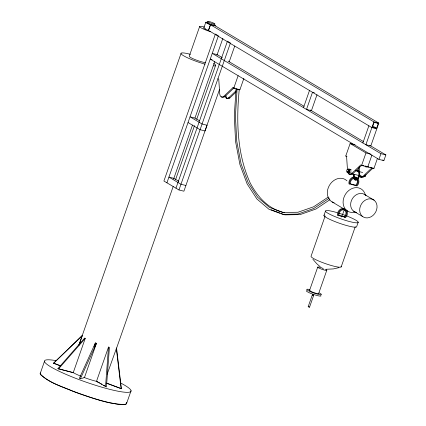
<?xml version="1.0" encoding="UTF-8"?>
<svg xmlns="http://www.w3.org/2000/svg" width="426" height="426" viewBox="0 0 426 426"><rect width="100%" height="100%" fill="white"/><g stroke="black" fill="none" stroke-linecap="round" stroke-linejoin="round"><path stroke-width="0.64" d="M313.259 295.117L313.669 295.372L309.532 307.178L308.77 307.008L308.184 306.688L312.322 294.877L312.908 294.989M309.532 307.178L309.122 306.928M312.322 294.877L313.669 295.372M329.33 198.122L313.776 208.49L297.875 214.081L282.736 214.331L268.907 209.23L256.889 198.963L247.112 183.899L239.929 164.585L235.605 141.72L234.289 116.128L236.036 88.73L237.058 89.338L235.408 116.202L236.755 141.288L241.041 163.696L248.118 182.616L257.73 197.371L269.53 207.441L283.104 212.462L297.96 212.249L313.563 206.812L328.27 197.073M238.193 89.263L239.215 89.875C236.196 121.218 237.032 154.026 250.27 183.148C257.789 197.1 268.556 209.283 284.643 212.771M105.531 386.739L108.497 347.083L109.418 347.312L106.452 386.968L96.489 381.361L108.497 347.083M131.059 390.738L126.724 403.113L125.532 404.434C107.437 404.604 90.216 397 73.277 391.441C62.111 386.206 48.623 383.155 40.129 373.762L44.464 361.392M78.932 344.996L181.002 53.532M78.869 345.358L82.362 335.384L53.516 363.266L60.732 366.009M73.24 372.649L85.243 338.372L84.678 338.036L57.893 368.639L73.24 372.649L57.893 368.639M199.64 26.55L189.24 56.243A9.548 1.31 19.3 0 0 195.246 59.661A9.548 1.31 19.3 0 0 205.465 62.691M203.814 27.951L205.811 22.237M94.087 346.652L95.397 342.909L96.452 343.308L84.444 377.59L80.386 378.789L79.332 378.389L95.397 342.909M208.452 30.422L210.513 24.724L208.452 30.422L371.882 127.587L376.808 128.812M166.923 182.807L218.394 35.821L215.386 34.032L163.909 181.018L178.973 189.969L183.899 191.199L219.534 89.439M173.611 179.005L192.525 124.988M194.948 118.077L214.741 61.546M216.946 55.263L222.883 38.303M107.134 374.284L116.554 348.031L121.389 388.709L106.101 383.075M116.431 348.569L173.185 186.503M175.603 179.591L194.522 125.569M196.721 119.291L215.641 65.269M175.959 188.18L227.436 41.194L230.445 42.989L178.973 189.969M229.215 61.802L234.715 46.099M243.858 78.459L239.923 89.694L233.757 88.161L238.129 75.679M303.488 107.634L309.489 90.493M317.003 94.737L311.427 110.648L306.502 109.423L312.503 92.288L314.351 92.746M323.941 215.492L325.469 211.131M347.462 169.495L346.588 156.507L345.763 156.012L350.135 143.53L355.066 144.755M325.139 216.009L311.076 256.17A15.996 2.199 19.3 0 0 326.742 264.072A15.996 2.199 19.3 0 0 341.018 266.245M347.126 169.505L346.615 170.964L347.025 172.093L347.802 172.285L348.729 171.955L349.24 170.491L348.825 169.362L347.126 169.505L347.904 169.697M347.025 172.093L347.951 171.758L348.463 170.299L348.053 169.17M309.548 290.441L317.7 267.161M362.867 142.939L368.868 125.798M210.455 24.708L373.884 121.873L365.881 144.728L370.806 145.953L378.81 123.103L215.38 25.933A5.309 0.73 19.3 0 0 214.805 24.969M341.492 216.53L341.62 216.168M341.727 216.988L344.586 208.831M352.936 184.99L353.058 184.628M377.425 158.509L373.927 168.494L361.594 165.426L365.966 152.945L350.135 143.53M318.643 293.519L326.795 270.238M378.293 123.433L374.097 122.39L372.393 127.257L376.589 128.301L378.293 123.433L377.154 122.752M371.914 155.101L367.76 166.96L366.93 166.465L366.046 167.301M364.528 176.444L365.455 176.114L365.966 174.649M341.178 266.905L355.247 226.744M369.8 145.357L385.871 154.91L383.869 160.623L378.943 159.399L380.94 153.685L212.244 53.388L217.169 54.613L222.319 57.67M358.207 222.223L356.679 226.584A17.328 2.38 19.3 0 1 338.585 222.952A17.328 2.38 19.3 0 1 324.394 214.992M80.386 378.789L96.452 343.308M356.876 186.082L358 184.724A5.389 4.414 -59.3 0 0 355.987 177.402A5.389 4.414 -59.3 0 0 349.581 182.626L349.65 184.288L348.99 183.899L348.926 182.237A5.389 4.414 -59.3 0 1 351.998 177.567A5.389 4.414 -59.3 0 1 356.759 177.727M58.458 368.975L85.243 338.372M40.129 373.762L40.465 373.394M53.516 363.266L82.617 335.31M217.92 78.746L218.751 79.241L219.752 94.178A5.533 3.083 -76 0 0 223.613 96.473L232.926 87.671L234.838 88.145M221.153 96.84L222.218 97.107A5.533 3.083 -76 0 0 224.678 96.734L233.991 87.932M225.13 96.601A5.533 3.083 -76 0 0 228.714 97.74L236.201 90.663M228.714 97.74L229.779 98.001L236.297 91.84M347.872 172.599A5.533 3.083 -76 0 0 351.45 173.733L360.763 164.931L361.594 165.426M348.99 174.106L350.055 174.367A5.533 3.083 -76 0 0 352.515 174L361.828 165.197L363.745 165.677M359.613 176.311A5.533 3.083 -76 0 0 362.718 176.534L372.031 167.737L370.119 167.258M362.718 176.534L363.783 176.801L373.096 167.998L373.927 168.494M329.873 199.73L315.932 209.028L300.032 214.619L284.893 214.864L281.282 213.532M338.936 267.64L333.409 268.918L326.337 269.264M308.184 306.688L308.6 306.747M356.567 212.494L353.33 212.436A12.998 10.645 -59.3 0 1 343.09 202.547A12.998 10.645 -59.3 0 1 352.701 188.271A12.998 10.645 -59.3 0 1 365.284 194.682M212.089 59.56L210.247 59.102L378.943 159.399M373.884 121.873L378.81 123.103M237.058 89.338L239.215 89.875M223.613 96.473L224.678 96.734M226.254 98.108L227.319 98.374M380.94 153.685L385.871 154.91M365.966 152.945L370.897 154.169M345.763 156.012L346.993 156.321M365.018 165.991L368.841 166.944M349.331 169.17L350.603 169.484M355.683 170.751L362.67 172.487M348.463 170.299L349.24 170.491M347.951 171.758L348.729 171.955M364.677 175.922L365.455 176.114M348.676 172.94L349.943 173.26M351.849 173.733L362.009 176.257M351.45 173.733L352.515 174M360.258 176.907L361.323 177.168M350.385 183.851L356.322 185.555A4.446 3.642 -59.3 0 0 357.696 179.926A4.446 3.642 -59.3 0 0 352.93 178.744A4.446 3.642 -59.3 0 0 350.454 184.096L356.322 185.555M338.942 215.391L344.879 217.095A4.446 3.642 -59.3 0 0 346.253 211.466A4.446 3.642 -59.3 0 0 341.487 210.279A4.446 3.642 -59.3 0 0 339.011 215.636L344.879 217.095M185.901 185.486L180.975 184.261L168.925 177.094L173.851 178.318L178.782 181.252M96.489 381.361L99.673 382.937M312.844 294.994L312.466 294.946L313.36 295.191M210.513 24.724L210.039 24.559A5.309 0.73 19.3 0 1 206.844 22.221M208.511 30.438L208.042 30.273A5.309 0.73 19.3 0 1 204.171 27.876M271.064 209.762L280.079 213.091M106.953 383.224L121.389 388.709M53.772 363.192L60.386 365.705M372.59 125.92L376.589 128.301M228.038 61.072L304.095 106.292M310.384 110.03L363.564 141.65M382.724 159.942L383.869 160.623M239.093 89.204L239.923 89.694M232.926 87.671L233.757 88.161M352.733 184.437L353.388 184.825M365.071 194.815L374.103 200.188A9.995 8.19 -59.3 0 1 371.163 216.738A9.995 8.19 -59.3 0 1 359.837 208.149A9.995 8.19 -59.3 0 1 374.103 200.188M353.596 211.158L362.632 216.53M199.395 120.691L195.012 118.087L190.087 116.862L202.137 124.025L207.063 125.249L205.06 130.963L200.135 129.738L188.084 122.576M332.072 201.897L347.84 211.275M344.778 217.233L345.433 217.622L346.562 216.259A5.389 4.414 -59.3 0 0 346.365 210.023M341.29 215.971L341.945 216.365M100.802 383.608L101.931 384.279M103.63 385.285L104.759 385.956M322.391 268.316L323.51 269.014M320.251 266.777L316.678 263.63L312.897 259.242M363.618 176.641L363.644 176.662A1.922 1.07 -76 0 0 365.215 175.358M350.864 169.569L351.067 169.74A1.922 1.07 -76 0 1 351.237 170.043M126.724 403.113L126.336 402.597L126.421 403.981C121.09 405.744 115.462 403.55 110.126 402.842C99.29 400.323 88.672 396.979 78.192 393.262C65.348 387.937 51.237 383.911 40.545 374.672L40.438 372.894M116.298 348.106L121.138 388.784M359.4 166.715L359.752 171.912M358.431 167.855L358.649 171.098M97.74 381.664A18.334 2.519 19.3 0 1 83.943 377.399M80.924 376.222A18.334 2.519 19.3 0 1 72.676 372.313M120.606 382.979A45.838 6.299 19.3 0 1 117.081 391.025A45.838 6.299 19.3 0 1 56.882 370.157A45.838 6.299 19.3 0 1 56.376 360.71M213.66 63.415A18.334 2.519 19.3 0 1 213.538 65.892M205.055 64.166A18.334 2.519 19.3 0 1 182.621 55.146A18.334 2.519 19.3 0 1 190.411 54.315M363.783 176.801A5.533 3.083 -76 0 1 360.204 175.666M347.999 172.376A1.922 1.07 -76 0 0 348.175 172.679L348.404 172.871A1.922 1.07 -76 0 0 349.884 171.8A1.922 1.07 -76 0 0 349.837 169.436L349.602 169.239A1.922 1.07 -76 0 0 348.745 169.415M343.356 208.458A5.389 4.414 -59.3 0 0 337.483 213.772L337.552 215.434L338.207 215.828L338.137 214.166A5.389 4.414 -59.3 0 1 344.011 208.846M342.674 209.336A4.446 3.642 -59.3 0 1 345.907 211.972A4.446 3.642 -59.3 0 1 344.224 216.701M346.849 215.993A17.328 2.38 19.3 0 1 355.018 222.691A17.328 2.38 19.3 0 1 328.43 213.527A17.328 2.38 19.3 0 1 337.2 212.67M338.99 213.218A17.328 2.38 19.3 0 1 345.678 215.54M319.186 292.902A7.822 1.076 19.3 0 1 319.143 294.542A7.822 1.076 19.3 0 1 308.419 290.761A7.822 1.076 19.3 0 1 309.707 289.563M320.709 295.436A7.822 1.076 19.3 0 1 313.808 294.531A7.822 1.076 19.3 0 1 306.438 290.601M325.384 269.269A4.814 0.66 19.3 0 1 324.623 270.111A4.814 0.66 19.3 0 1 317.887 267.406A4.814 0.66 19.3 0 1 322.136 267.959M318.456 293.28A4.814 0.66 19.3 0 1 313.616 292.513A4.814 0.66 19.3 0 1 310.101 290.276M351.205 171.87A1.922 1.07 -76 0 1 351.013 172.322M350.774 172.711A1.922 1.07 -76 0 1 350.199 173.19M347.185 171.806A1.922 1.07 -76 0 0 347.467 172.503L347.696 172.695A1.922 1.07 -76 0 0 349.176 171.619A1.922 1.07 -76 0 0 349.128 169.26L348.894 169.063A1.922 1.07 -76 0 0 348.037 169.239M347.515 169.921A1.922 1.07 -76 0 1 347.76 169.532M356.754 170.869A4.393 2.449 -76 0 1 358.357 176.827A4.393 2.449 -76 0 1 353.91 177.733M353.75 176.758A4.393 2.449 -76 0 1 353.969 174.543M357.238 170.991A4.393 2.449 -76 0 1 358.468 171.3M359.411 173.654A4.393 2.449 -76 0 1 359.395 174.74M356.408 179.538A4.393 2.449 -76 0 1 354.395 177.855M354.24 176.875A4.393 2.449 -76 0 1 354.453 174.665M356.04 170.608A4.995 2.78 -76 0 1 359.246 172.924A4.995 2.78 -76 0 1 357.148 179.293A4.995 2.78 -76 0 1 353.575 178.089M353.399 176.976A4.995 2.78 -76 0 1 353.644 174.463M357.297 170.405A4.995 2.78 -76 0 1 359.342 176.572A4.995 2.78 -76 0 1 354.427 179.122M355.774 212.265A10.006 8.2 -59.3 0 1 352.403 198.607A10.006 8.2 -59.3 0 1 366.04 195.704M334.133 202.765A12.998 10.645 -59.3 0 1 329.404 185.347A12.998 10.645 -59.3 0 1 346.95 180.805M354.118 177.802A4.446 3.642 -59.3 0 1 356.807 179.144M357.036 179.538A4.446 3.642 -59.3 0 1 355.667 185.166M213.831 24.804A3.818 0.527 19.3 0 1 211.381 24.804A3.818 0.527 19.3 0 1 207.26 22.722M205.721 29.011A3.818 0.527 19.3 0 1 205.327 28.744M214.448 24.99A3.988 0.548 19.3 0 1 210.598 24.373A3.988 0.548 19.3 0 1 207.18 22.445M210.684 31.742A9.548 1.31 19.3 0 1 200.204 27.28A9.548 1.31 19.3 0 1 204.421 27.014M229.779 98.001A5.533 3.083 -76 0 1 225.918 95.712M208.389 22.141A3.988 0.548 19.3 0 0 214.763 24.112A3.988 0.548 19.3 0 0 210.364 21.864A3.988 0.548 19.3 0 0 208.389 22.141"/></g></svg>
